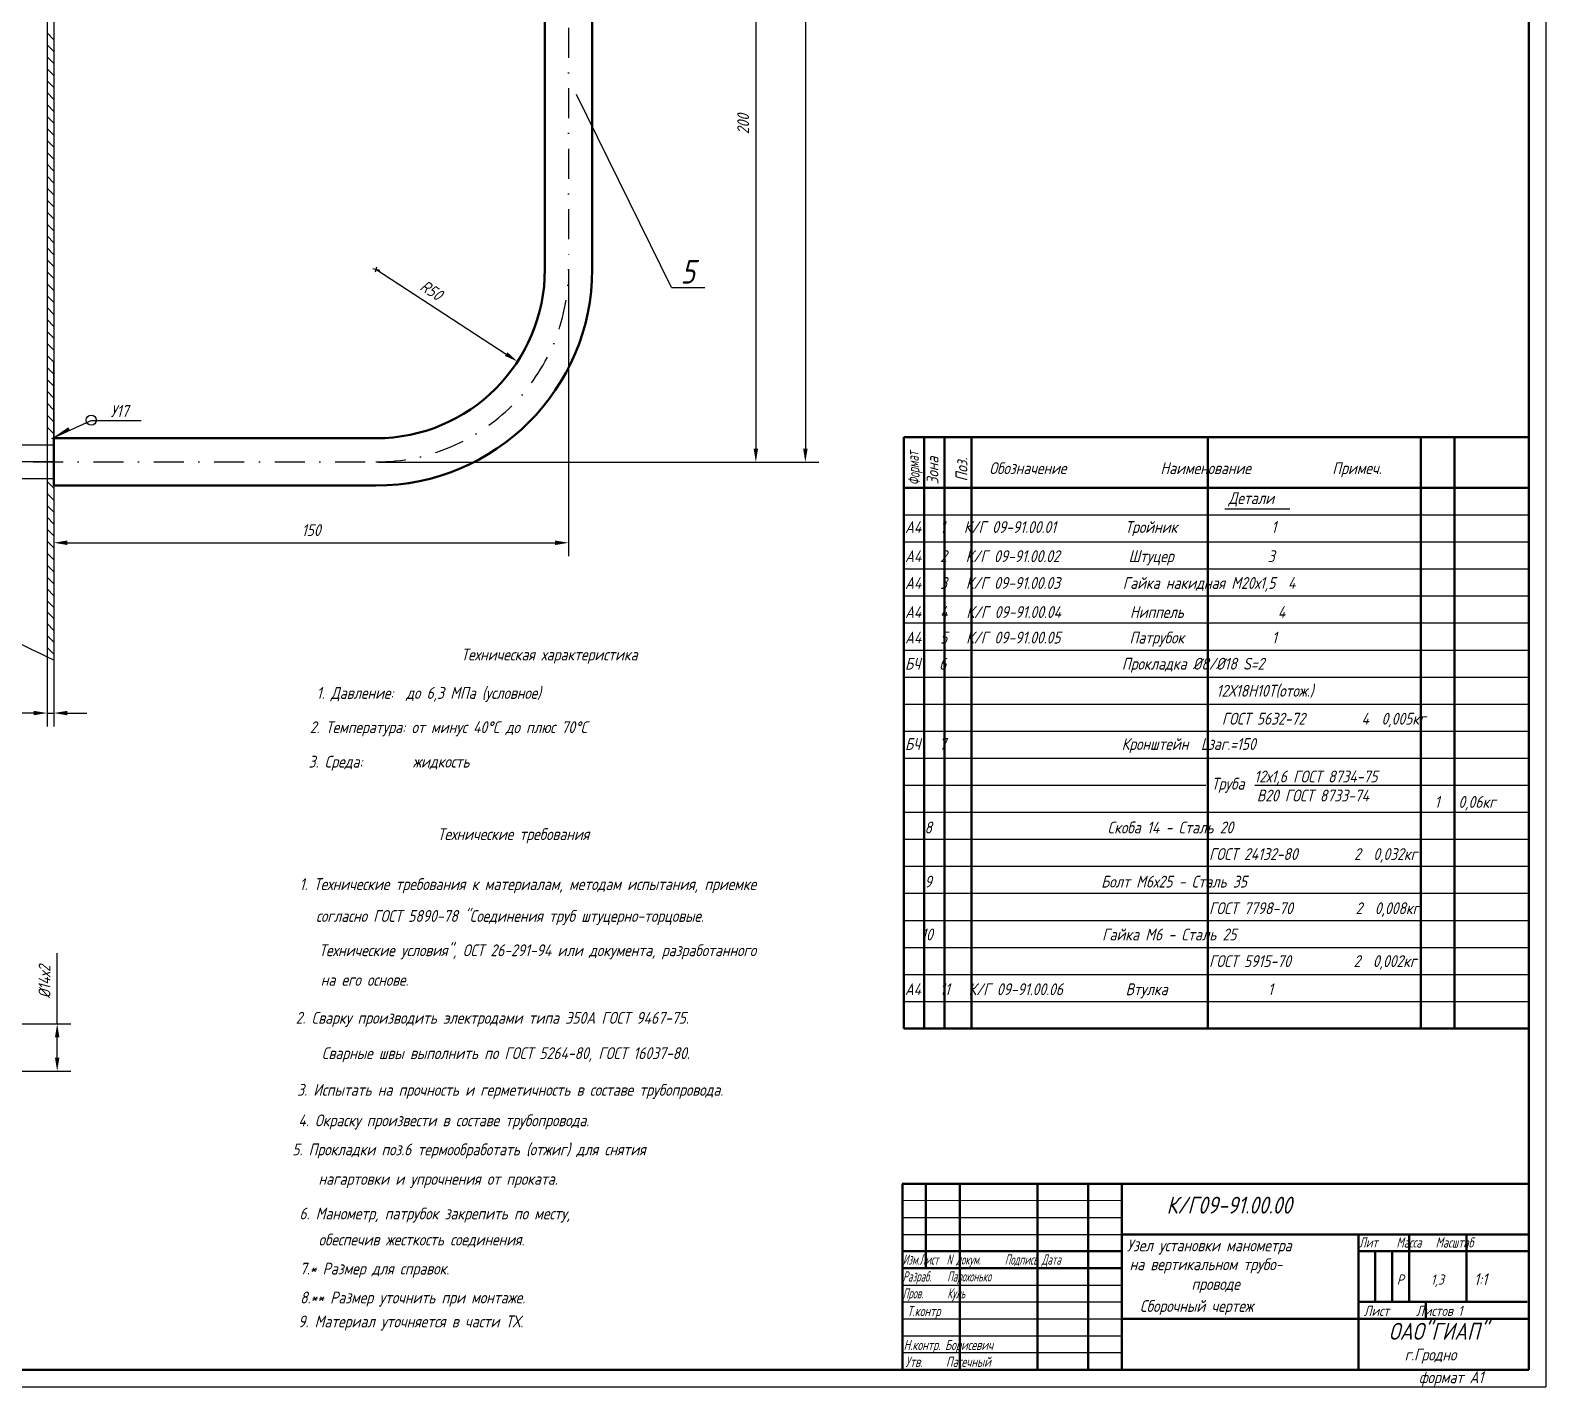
# Model space of a CAD drawing. Header units: inches. Extents: x 1065 to 7392, y 1020 to 3127.
# Drawn here: x 5594.9 to 6043.5, y 1019.9 to 1421.3 of the extents above; entities that cross this region are included whole.
import ezdxf

# ---------------------------------------------------------------- set-up
doc = ezdxf.new("R2010")
doc.units = ezdxf.units.IN
doc.header["$LTSCALE"] = 0.7
doc.header["$MEASUREMENT"] = 0
doc.linetypes.add('DASHDOT', pattern=[25.4, 12.7, -6.35, 0, -6.35])
doc.styles.get("Standard").update_dxf_attribs({"font": 'romand.shx', "width": 0.8, "oblique": 15, "height": 3.5})
doc.dimstyles.get("Standard").update_dxf_attribs({"dimtxt": 3.5, "dimasz": 4, "dimexe": 4, "dimexo": 0, "dimgap": 2, "dimtad": 1, "dimdec": 0, "dimdsep": 46, "dimtxsty": 'Standard', "dimcen": 0.09, "dimadec": 0, "dimazin": 0, "dimtfac": 1, "dimtdec": 0, "dimtmove": 0, "dimatfit": 3, "dimfxl": 0, "dimtolj": 1, "dimtzin": 0, "dimlwd": 25, "dimlwe": 25, "dimarcsym": 0})

# ---------------------------------------------------------------- blocks, each defined once
blk = doc.blocks.new('*D397')
at = {"color": 0, "lineweight": 25}
for p, q in [((5588.7, 1302.55), (5588.7, 1318.38)), ((5599.89, 1298.55), (5584.7, 1298.55)), ((5588.7, 1288.55), (5588.7, 1298.55)), ((5599.89, 1288.55), (5584.7, 1288.55)), ((5588.7, 1284.55), (5588.7, 1280.55))]:
    blk.add_line(p, q, dxfattribs=at)
for points in [[(5588.03, 1302.55), (5589.37, 1302.55), (5588.7, 1298.55)], [(5588.03, 1284.55), (5589.37, 1284.55), (5588.7, 1288.55)]]:
    blk.add_solid(points, dxfattribs=at)
at = {"layer": 'DEFPOINTS', "color": 0, "lineweight": 25}
for p in [(5588.7, 1298.55), (5599.89, 1298.55), (5599.89, 1288.55)]:
    blk.add_point(p, dxfattribs=at)
at = {"color": 0, "lineweight": 25, "insert": (5584.95, 1312.47), "char_height": 3.5, "attachment_point": 5, "rotation": 90}
blk.add_mtext('\\A1;%%C10', dxfattribs=at)
blk = doc.blocks.new('*D450')
at = {"color": 0, "lineweight": 25}
for p, q in [((5602.87, 1127.25), (5602.87, 1148.14)), ((5585.75, 1127.25), (5606.87, 1127.25)), ((5602.87, 1117.25), (5602.87, 1123.25)), ((5588.82, 1113.25), (5606.87, 1113.25))]:
    blk.add_line(p, q, dxfattribs=at)
for points in [[(5602.2, 1123.25), (5603.53, 1123.25), (5602.87, 1127.25)], [(5602.2, 1117.25), (5603.53, 1117.25), (5602.87, 1113.25)]]:
    blk.add_solid(points, dxfattribs=at)
at = {"layer": 'DEFPOINTS', "color": 0, "lineweight": 25}
for p in [(5585.75, 1127.25), (5602.87, 1127.25), (5588.82, 1113.25)]:
    blk.add_point(p, dxfattribs=at)
at = {"color": 0, "lineweight": 25, "insert": (5599.12, 1139.69), "char_height": 3.5, "attachment_point": 5, "rotation": 90}
blk.add_mtext('\\A1;%%C14х2', dxfattribs=at)
blk = doc.blocks.new('*D454')
at = {"color": 0, "lineweight": 25}
for p, q in [((5604.61, 1475.19), (5576.49, 1475.19)), ((5580.49, 1471.19), (5580.49, 1297.55)), ((5601.89, 1293.55), (5576.49, 1293.55))]:
    blk.add_line(p, q, dxfattribs=at)
for points in [[(5579.83, 1471.19), (5581.16, 1471.19), (5580.49, 1475.19)], [(5579.83, 1297.55), (5581.16, 1297.55), (5580.49, 1293.55)]]:
    blk.add_solid(points, dxfattribs=at)
at = {"layer": 'DEFPOINTS', "color": 0, "lineweight": 25}
for p in [(5604.61, 1475.19), (5580.49, 1293.55), (5601.89, 1293.55)]:
    blk.add_point(p, dxfattribs=at)
at = {"color": 0, "lineweight": 25, "insert": (5576.74, 1384.37), "char_height": 3.5, "attachment_point": 5, "rotation": 90}
blk.add_mtext('\\A1;180**', dxfattribs=at)

msp = doc.modelspace()

# ---------------------------------------------------------------- linework, layer by layer
for p, q in [((6043.5, 1860.86), (6043.5, 1019.86)), ((5601.28, 1300.46), (5612.94, 1305.84)), ((5612.94, 1305.84), (5627.71, 1305.84)), ((5449.5, 1019.86), (6043.5, 1019.86))]:
    msp.add_line(p, q)
at = {"lineweight": 50}
for p, q in [((6038.5, 1855.86), (6038.5, 1024.86)), ((5747.24, 1465.19), (5747.24, 1403.55)), ((5761.24, 1465.19), (5761.24, 1350.55)), ((5747.24, 1403.55), (5747.24, 1350.55)), ((5761.24, 1403.55), (5761.24, 1350.55)), ((5853.5, 1300.88), (5853.5, 1125.88)), ((5853.5, 1300.88), (6038.5, 1300.88)), ((5859.5, 1300.88), (5859.5, 1125.88)), ((5865.5, 1300.88), (5865.5, 1125.88)), ((5873.5, 1300.88), (5873.5, 1125.88)), ((5943.5, 1300.88), (5943.5, 1125.88)), ((6006.5, 1300.88), (6006.5, 1125.88)), ((6016.5, 1300.88), (6016.5, 1125.88)), ((5601.89, 1300.55), (5697.24, 1300.55)), ((5601.89, 1286.55), (5697.24, 1286.55)), ((5853.5, 1285.88), (6038.5, 1285.88)), ((5853.5, 1125.88), (6038.5, 1125.88)), ((5853.05, 1079.94), (6038.5, 1079.94)), ((5853.09, 1079.94), (5853.09, 1024.86)), ((5860.05, 1079.94), (5860.05, 1054.94)), ((5870.05, 1079.94), (5870.05, 1024.94)), ((5893.05, 1079.94), (5893.05, 1024.94)), ((5908.05, 1079.94), (5908.05, 1024.94)), ((5918.05, 1079.94), (5918.05, 1024.94)), ((5918.05, 1064.94), (6038.5, 1064.94)), ((5988.05, 1064.94), (5988.05, 1024.94)), ((6003.05, 1064.94), (6003.05, 1044.94)), ((6020.05, 1064.94), (6020.05, 1044.94)), ((5853.05, 1059.94), (5918.05, 1059.94)), ((5988.05, 1059.94), (6038.5, 1059.94)), ((5993.05, 1059.94), (5993.05, 1044.94)), ((5998.05, 1059.94), (5998.05, 1044.94)), ((5853.05, 1054.94), (5918.05, 1054.94)), ((5988.05, 1044.94), (6038.05, 1044.94)), ((6008.05, 1044.94), (6008.05, 1039.94)), ((5918.05, 1039.94), (6038.5, 1039.94)), ((5457.5, 1024.86), (6038.5, 1024.86))]:
    msp.add_line(p, q, dxfattribs=at)
at = {"linetype": 'DASHDOT'}
for p, q in [((5754.24, 1797.49), (5754.24, 1350.55)), ((5595.74, 1293.55), (5697.24, 1293.55))]:
    msp.add_line(p, q, dxfattribs=at)
at = {"linetype": 'Continuous'}
for p, q in [((5601.89, 1674.71), (5601.89, 1300.55)), ((5599.89, 1668.16), (5599.89, 1235.92)), ((5601.89, 1286.55), (5601.89, 1234.96))]:
    msp.add_line(p, q, dxfattribs=at)
at = {"lineweight": 25}
for p, q in [((5824.35, 1632.2), (5824.35, 1297.49)), ((5809.69, 1489.55), (5809.69, 1297.49)), ((5601.89, 1418.51), (5599.89, 1420.51)), ((5601.89, 1414.98), (5599.89, 1416.98)), ((5601.89, 1411.44), (5599.89, 1413.44)), ((5601.89, 1407.91), (5599.89, 1409.91)), ((5601.89, 1404.37), (5599.89, 1406.37)), ((5601.89, 1400.84), (5599.89, 1402.84)), ((5784.7, 1345.15), (5756.64, 1402.29)), ((5601.89, 1397.3), (5599.89, 1399.3)), ((5601.89, 1393.77), (5599.89, 1395.77)), ((5601.89, 1390.23), (5599.89, 1392.23)), ((5601.89, 1386.69), (5599.89, 1388.69)), ((5601.89, 1383.16), (5599.89, 1385.16)), ((5601.89, 1379.62), (5599.89, 1381.62)), ((5601.89, 1376.09), (5599.89, 1378.09)), ((5601.89, 1372.55), (5599.89, 1374.55)), ((5601.89, 1369.02), (5599.89, 1371.02)), ((5601.89, 1365.48), (5599.89, 1367.48)), ((5601.89, 1361.95), (5599.89, 1363.95)), ((5601.89, 1358.41), (5599.89, 1360.41)), ((5601.89, 1354.87), (5599.89, 1356.87)), ((5601.89, 1351.34), (5599.89, 1353.34)), ((5696.27, 1350.78), (5698.34, 1350.29)), ((5697.38, 1351.18), (5697.04, 1349.71)), ((5697.24, 1350.55), (5735.79, 1325.46)), ((5754.24, 1350.48), (5754.24, 1265.62)), ((5601.89, 1347.8), (5599.89, 1349.8)), ((5601.89, 1344.27), (5599.89, 1346.27)), ((5601.89, 1340.73), (5599.89, 1342.73)), ((5784.7, 1345.15), (5794.57, 1345.15)), ((5601.89, 1337.2), (5599.89, 1339.2)), ((5601.89, 1333.66), (5599.89, 1335.66)), ((5601.89, 1330.13), (5599.89, 1332.13)), ((5601.89, 1326.59), (5599.89, 1328.59)), ((5601.89, 1323.06), (5599.89, 1325.06)), ((5601.89, 1319.52), (5599.89, 1321.52)), ((5601.89, 1300.55), (5601.89, 1323.23)), ((5601.89, 1315.98), (5599.89, 1317.98)), ((5601.89, 1312.45), (5599.89, 1314.45)), ((5601.89, 1308.91), (5599.89, 1310.91)), ((5601.89, 1305.38), (5599.89, 1307.38)), ((5601.89, 1301.84), (5599.89, 1303.84)), ((5853.5, 1300.88), (6038.5, 1300.88)), ((5601.89, 1298.55), (5599.89, 1298.55)), ((5697.92, 1293.49), (5813.69, 1293.49)), ((5726.21, 1293.49), (5828.35, 1293.49)), ((5601.89, 1288.55), (5599.89, 1288.55)), ((5601.89, 1285.77), (5599.89, 1287.77)), ((5601.89, 1282.24), (5599.89, 1284.24)), ((5601.89, 1286.55), (5601.89, 1265.62)), ((5601.89, 1278.7), (5599.89, 1280.7)), ((5948.51, 1279.65), (5967.72, 1279.65)), ((5601.89, 1275.16), (5599.89, 1277.16)), ((5853.5, 1277.88), (6038.5, 1277.88)), ((5601.89, 1271.63), (5599.89, 1273.63)), ((5601.89, 1268.09), (5599.89, 1270.09)), ((5605.89, 1269.62), (5750.24, 1269.62)), ((5853.5, 1269.88), (6038.5, 1269.88)), ((5601.89, 1264.56), (5599.89, 1266.56)), ((5601.89, 1261.02), (5599.89, 1263.02)), ((5853.5, 1261.88), (6038.5, 1261.88)), ((5601.89, 1257.49), (5599.89, 1259.49)), ((5601.89, 1253.95), (5599.89, 1255.95)), ((5601.89, 1250.42), (5599.89, 1252.42)), ((5853.5, 1253.88), (6038.5, 1253.88)), ((5601.89, 1247.23), (5599.89, 1249.23)), ((5601.89, 1243.7), (5599.89, 1245.7)), ((5853.5, 1245.88), (6038.5, 1245.88)), ((5601.89, 1240.16), (5599.89, 1242.16)), ((5601.89, 1236.63), (5599.89, 1238.63)), ((5599.89, 1235.92), (5599.89, 1215.22)), ((5601.89, 1235.23), (5601.89, 1215.22)), ((5853.5, 1237.88), (6038.5, 1237.88)), ((5853.5, 1229.88), (6038.5, 1229.88)), ((5853.5, 1221.88), (6038.5, 1221.88)), ((5595.89, 1219.22), (5572.08, 1219.22)), ((5599.89, 1219.22), (5601.89, 1219.22)), ((5605.89, 1219.22), (5611.6, 1219.22)), ((5853.5, 1213.88), (6038.5, 1213.88)), ((5853.5, 1205.88), (6038.5, 1205.88)), ((5853.5, 1197.88), (5942.92, 1197.88)), ((5957.35, 1197.88), (6038.5, 1197.88)), ((5853.5, 1189.88), (6038.5, 1189.88)), ((5853.5, 1181.88), (6038.5, 1181.88)), ((5853.5, 1173.88), (6038.5, 1173.88)), ((5853.5, 1165.88), (6038.5, 1165.88)), ((5853.5, 1157.88), (6038.5, 1157.88)), ((5853.5, 1149.88), (6038.5, 1149.88)), ((5853.5, 1141.88), (6038.5, 1141.88)), ((5853.5, 1133.88), (6038.5, 1133.88)), ((5853.05, 1069.94), (5918.05, 1069.94)), ((5853.05, 1064.94), (5918.05, 1064.94)), ((5853.05, 1049.94), (5918.05, 1049.94)), ((5853.05, 1044.94), (5918.05, 1044.94)), ((5853.05, 1039.94), (5918.05, 1039.94)), ((5853.05, 1034.94), (5918.05, 1034.94)), ((5853.05, 1029.94), (5918.05, 1029.94))]:
    msp.add_line(p, q, dxfattribs=at)
at = {"linetype": 'Continuous', "lineweight": 50}
msp.add_line((5601.89, 1300.55), (5601.89, 1286.55), dxfattribs=at)
at = {"lineweight": 15}
msp.add_line((5853.05, 1074.94), (5918.05, 1074.94), dxfattribs=at)
msp.add_lwpolyline([(5601.28, 1300.46, 0, 1, 0), (5606.41, 1303.37, 1, 1, 0)], format="xyseb")
msp.add_circle((5612.97, 1305.9), 1.5)
at = {"lineweight": 50}
for radius in [50, 64]:
    msp.add_arc((5697.24, 1350.55), radius, 270, 0, dxfattribs=at)
at = {"linetype": 'DASHDOT', "lineweight": 25}
msp.add_arc((5697.24, 1350.55), 57, 270, 0, dxfattribs=at)
at = {"lineweight": 25}
msp.add_open_spline([(5601.89, 1674.71), (5596.28, 1656.26), (5584.82, 1619.77), (5558.95, 1560.08), (5560.73, 1497.24), (5560.32, 1445.79), (5560.63, 1400), (5558.9, 1358.59), (5560.68, 1315.92), (5556.24, 1282.06), (5566.17, 1254.23), (5586.82, 1242.21), (5594.58, 1238.43), (5601.71, 1235.05), (5601.89, 1234.96)], degree=3, knots=[12.112659, 12.112659, 12.112659, 12.112659, 70.057864, 126.91747, 204.921539, 254.684611, 281.974035, 342.176642, 379.097629, 409.608145, 444.817237, 459.291905, 477.246496, 477.68738, 477.68738, 477.68738, 477.68738], dxfattribs=at)
for points in [[(5736.15, 1326.01), (5735.42, 1324.9), (5739.14, 1323.27)], [(5809.02, 1297.49), (5810.35, 1297.49), (5809.69, 1293.49)], [(5823.68, 1297.49), (5825.02, 1297.49), (5824.35, 1293.49)], [(5605.89, 1270.29), (5605.89, 1268.95), (5601.89, 1269.62)], [(5750.24, 1270.29), (5750.24, 1268.95), (5754.24, 1269.62)], [(5595.89, 1219.89), (5595.89, 1218.56), (5599.89, 1219.22)], [(5605.89, 1219.89), (5605.89, 1218.56), (5601.89, 1219.22)]]:
    msp.add_solid(points, dxfattribs=at)
at = {"layer": 'DEFPOINTS', "color": 0, "linetype": 'ByBlock'}
for p in [(5743.48, 1403.55), (5764.99, 1403.55)]:
    msp.add_point(p, dxfattribs=at)

# ---------------------------------------------------------------- texts
at = {"lineweight": 25, "oblique": 15, "width": 0.8}
for s, p in [('Зона', (5863.74, 1286.87)), ('Поз.', (5872.31, 1287.77))]:
    msp.add_text(s, height=3.5, rotation=90, dxfattribs=at).set_placement(p)
msp.add_text('1:1', height=3.5, dxfattribs=at).set_placement((6022.3, 1049.91))
at = {"lineweight": 25, "char_height": 3.5, "attachment_point": 5}
for s, insert, rotation in [('\\A1;200', (5805.94, 1393.52), 90), ('\\A1;R50', (5713.64, 1344.35), 326.9349)]:
    msp.add_mtext(s, dxfattribs=dict(at, insert=insert, rotation=rotation))
at = {"lineweight": 35, "attachment_point": 1}
for s, insert, char_height, width in [('5', (5787.38, 1353.33), 7, 25.8231), ('К/Г09-91.00.00 ', (5931.27, 1076.09), 5, 116.2188), ('Узел установки манометра', (5919.55, 1063.42), 3.5, 67.1383), ('на вертикальном трубо-', (5920.31, 1057.83), 3.5, 67.3555), ('проводе ', (5938.65, 1052), 3.5, 71.0495), (' Сборочный чертеж', (5921.54, 1045.49), 3.5, 67.3555), ('ОАО"ГИАП"', (5997.04, 1038.75), 5, 36.171)]:
    msp.add_mtext(s, dxfattribs=dict(at, insert=insert, char_height=char_height, width=width))
at = {"lineweight": 25, "attachment_point": 1}
for s, insert, char_height, width in [('У17', (5618.7, 1310.35), 3.5, 15.4142), (' Обозначение               Наименование             Примеч.', (5876.94, 1293.44), 3.5, 160.8509), ('Детали', (5949.61, 1284.59), 3.5, 34.5782), ('А4   1   К/Г 09-91.00.01           Тройник               1', (5853.85, 1276.02), 3.5, 191.907), ('А4   2   К/Г 09-91.00.02           Штуцер               3', (5853.85, 1267.4), 3.5, 191.907), ('А4   3   К/Г 09-91.00.03          Гайка накидная М20х1,5  4', (5853.85, 1259.47), 3.5, 191.907), ('А4   4   К/Г 09-91.00.04           Ниппель               4', (5853.85, 1250.87), 3.5, 191.907), ('А4   5   К/Г 09-91.00.05           Патрубок              1', (5853.85, 1243.31), 3.5, 191.907), ('Техническая характеристика', (5722.45, 1238.29), 3.5, 128.6102), ('БЧ   6                            Прокладка %%C8/%%C18 S=2       ', (5853.85, 1235.57), 3.5, 191.907), ('1. Давление:  до 6,3 МПа (условное)', (5679.69, 1226.92), 3.5, 144.1261), ('  12Х18Н10Т(отож.)', (5942.33, 1227.57), 3.5, 101.7791), ('2. Температура: от минус 40%%DС до плюс 70%%DС ', (5677.65, 1216.78), 3.5, 173.4196), ('    ГОСТ 5632-72         4  0,005кг', (5940.21, 1219.3), 3.5, 101.7791), ('БЧ   7                            Кронштейн  Lзаг.=150       ', (5853.85, 1211.81), 3.5, 191.907), ('3. Среда:        жидкость ', (5677.28, 1206.58), 3.5, 121.0246), ('12х1,6 ГОСТ 8734-75', (5957.23, 1202.2), 3.5, 73.1572), ('Труба', (5944.57, 1200.06), 3.5, 36.5786), ('В20 ГОСТ 8733-74', (5958, 1196.56), 3.5, 72.5735), ('1   0,06кг', (6010.62, 1194.67), 3.5, 33.2304), ('Технические требования', (5715.48, 1185.14), 3.5, 102.7909), ('        8                            Скоба 14 - Сталь 20', (5844.77, 1187.11), 3.5, 194.5554), ('     ГОСТ 24132-80         2  0,032кг', (5934.56, 1179.24), 3.5, 105.0633), ('        9                           Болт М6х25 - Сталь 35', (5844.77, 1171.08), 3.5, 194.5554), ('1. Технические требования к материалам, методам испытания, приемке ', (5674.64, 1170.35), 3.5, 177.1895), ('     ГОСТ 7798-70          2  0,008кг', (5934.56, 1163.21), 3.5, 105.0633), (' согласно ГОСТ 5890-78 "Соединения труб штуцерно-торцовые.', (5677.64, 1160.92), 3.5, 228.4083), ('        10                           Гайка М6 - Сталь 25', (5843.75, 1155.44), 3.5, 194.5554), ('Технические условия", ОСТ 26-291-94 или документа, разработанного ', (5680.39, 1150.77), 3.5, 203.9525), ('     ГОСТ 5915-70          2  0,002кг', (5934.56, 1147.56), 3.5, 105.0633), (' на его основе.', (5679.03, 1142.01), 3.5, 167.9096), ('А4   11   К/Г 09-91.00.06          Втулка                1', (5853.77, 1139.23), 3.5, 191.907), (' 2. Сварку производить электродами типа Э50А ГОСТ 9467-75.', (5671.61, 1130.78), 3.5, 193.0074), ('Сварные швы выполнить по ГОСТ 5264-80, ГОСТ 16037-80.', (5681.21, 1120.32), 3.5, 152.7503), ('3. Испытать на прочность и герметичность в составе трубопровода.', (5673.91, 1109.47), 3.5, 200.573), ('4. Окраску произвести в составе трубопровода.', (5674.26, 1100.43), 3.5, 159.0384), (' 5. Прокладки поз.6 термообработать (отжиг) для снятия ', (5670.61, 1091.83), 3.5, 184.8861), ('  нагартовки и упрочнения от проката.', (5676.51, 1083.11), 3.5, 179.2446), ('6. Манометр, патрубок закрепить по месту, ', (5674.56, 1072.87), 3.5, 172.3302), (' обеспечив жесткость соединения.', (5678.41, 1065.16), 3.5, 150.2053), ('{\\W0.7;Лит    Масса   Масштаб}', (5988.25, 1064.05), 3, 48.3624), ('{\\W0.6; Изм.Лист  N докум.      Подпись Дата\\P Разраб.    Парохонько\\P Пров.      Куль}', (5851.97, 1058.99), 3, 75.9719), ('7.* Размер для справок.', (5674.7, 1056.56), 3.5, 182.1899), ('Р', (5999.44, 1053.07), 3, 4.7355), ('1,3', (6009.52, 1053.07), 3, 4.7355), ('8.** Размер уточнить при монтаже.', (5674.79, 1048.01), 3.5, 182.1899), ('9. Материал уточняется в части ТХ.', (5674.21, 1040.92), 3.5, 162.0615), ('{\\W0.7;Т.контр}', (5854.49, 1043.73), 3, 65.7648), ('Лист     Листов 1', (5989.66, 1043.8), 3, 49.4707), ('{\\W0.7; Н.контр. Борисевич}', (5852.04, 1033.72), 3, 40.546), ('{\\W0.7;Утв.     Пасечный}', (5853.97, 1028.73), 3, 39.2217), ('г.Гродно', (6001.75, 1031.11), 3.5, 35.0627), ('формат А1', (6005.96, 1024.4), 3.5, 32.7454)]:
    msp.add_mtext(s, dxfattribs=dict(at, insert=insert, char_height=char_height, width=width))
at = {"lineweight": 25, "insert": (5854.85, 1286.47), "char_height": 3.5, "width": 24.1201, "attachment_point": 1, "rotation": 93.2058}
msp.add_mtext('{\\W0.6;Формат}', dxfattribs=at)
at = {"lineweight": 25, "insert": (5678.06, 1273.37), "char_height": 3.5, "attachment_point": 5}
msp.add_mtext('150', dxfattribs=at)

# ---------------------------------------------------------------- dimensions: what is measured, and where the dimension line sits
at = {"lineweight": 25}
for base, p1, p2, text, picture, middle in [((5580.49, 1293.55), (5604.61, 1475.19), (5601.89, 1293.55), '180**', '*D454', (5576.74, 1384.37)), ((5588.7, 1298.55), (5599.89, 1288.55), (5599.89, 1298.55), '%%C10', '*D397', (5584.95, 1312.47)), ((5602.87, 1127.25), (5588.82, 1113.25), (5585.75, 1127.25), '%%C14х2', '*D450', (5599.12, 1139.69))]:
    dim = msp.add_linear_dim(base=base, p1=p1, p2=p2, angle=90, text=text, dimstyle='Standard', dxfattribs=at)
    dim.commit()
    dim.dimension.update_dxf_attribs({"geometry": picture, "text_midpoint": middle})

doc.saveas('drawing.dxf')
